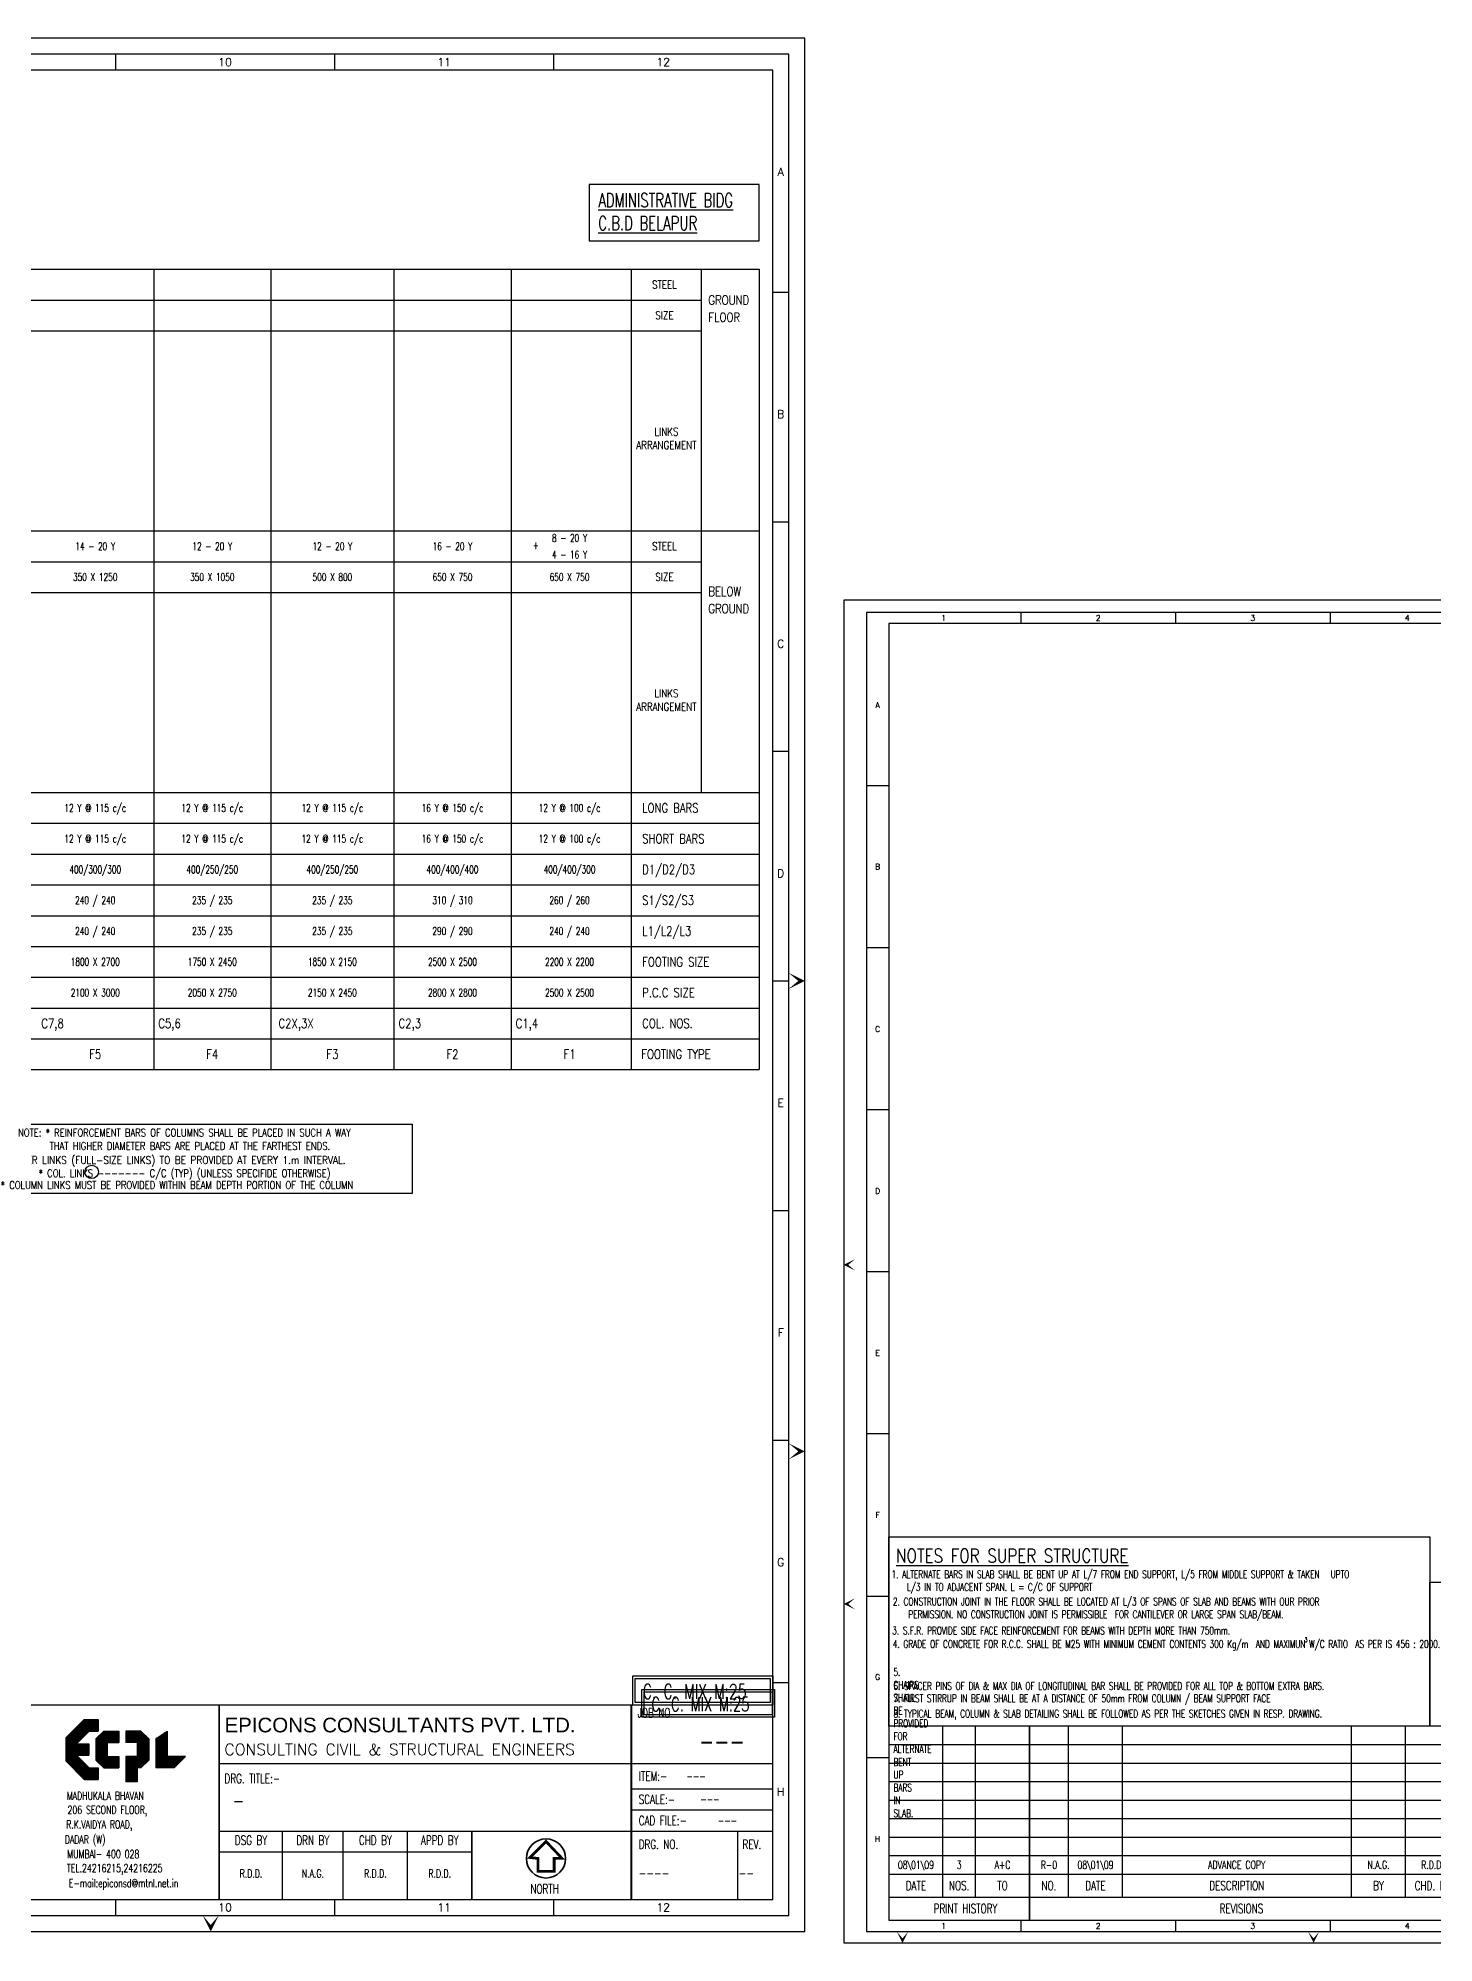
# Model space of a CAD drawing. Header units: inches. Extents: x 61991 to 161106, y 29687 to 64402.
# Drawn here: x 66136 to 67767, y 36018 to 38246 of the extents above; entities that cross this region are included whole.
import ezdxf
from ezdxf.enums import TextEntityAlignment as Align

# ---------------------------------------------------------------- set-up
doc = ezdxf.new("R2010")
doc.units = ezdxf.units.IN
doc.header["$MEASUREMENT"] = 0
for name, color, linetype in [('5CONCYAN', 4, 'Continuous'), ('FRAME TABLE', 5, 'Continuous'), ('PNA', 8, 'Continuous'), ('text', 4, 'Continuous'), ('TEXT (SHEET)', 4, 'Continuous'), ('TEXT MIDIUM', 2, 'Continuous'), ('TEXT NORMAL', 4, 'Continuous'), ('TEXT SCHEDULE', 2, 'Continuous'), ('TEXT SCHEDULE COLUMN', 4, 'Continuous'), ('TEXT SHEDULE BEAM', 4, 'Continuous'), ('title', 6, 'Continuous')]:
    doc.layers.add(name, color=color, linetype=linetype)
doc.styles.add('ROMAND', font='ROMAND.shx', dxfattribs={"width": 0.8, "height": 225})
doc.styles.add('ROMANS', font='R.SHX', dxfattribs={"width": 0.7})
doc.styles.add('ROMANT', font='ARIAL.TTF')
doc.styles.add('T1', font='r.shx', dxfattribs={"width": 0.85, "height": 2.25})

# ---------------------------------------------------------------- blocks, each defined once
blk = doc.blocks.new('FOLDER')
at = {"layer": 'PNA'}
for points in [[(-1250, 2500), (0, 0), (0, 1000)], [(1250, 2500), (0, 0), (0, 1000)]]:
    blk.add_solid(points, dxfattribs=at)
blk = doc.blocks.new('*X3')
at = {"color": 0}
for p, q in [((97993, 4849), (98484, 5340)), ((97993, 4867), (98466, 5340)), ((97993, 4885), (98448, 5340)), ((97993, 4902), (98431, 5340)), ((97993, 4920), (98413, 5340)), ((97993, 4938), (98395, 5340)), ((97993, 4955), (98378, 5340)), ((97993, 4973), (98360, 5340)), ((97993, 4991), (98342, 5340)), ((97993, 5008), (98325, 5340)), ((97993, 5026), (98307, 5340)), ((97993, 5044), (98289, 5340)), ((97993, 5061), (98272, 5340)), ((97993, 5079), (98254, 5340)), ((97993, 5097), (98236, 5340)), ((97993, 5114), (98219, 5340)), ((97993, 5132), (98201, 5340)), ((97993, 5150), (98183, 5340)), ((97993, 5167), (98166, 5340)), ((97993, 4832), (98243, 5082)), ((97993, 4814), (98243, 5064)), ((97993, 4796), (98243, 5046)), ((97993, 4779), (98243, 5029)), ((97993, 4761), (98243, 5011)), ((97993, 4743), (98243, 4993)), ((97993, 4725), (98243, 4975)), ((98251, 5090), (98493, 5332)), ((98269, 5090), (98493, 5314)), ((98287, 5090), (98493, 5296)), ((98305, 5090), (98493, 5279)), ((98322, 5090), (98493, 5261)), ((98340, 5090), (98493, 5243)), ((98358, 5090), (98493, 5225)), ((98375, 5090), (98493, 5208)), ((98393, 5090), (98493, 5190)), ((98411, 5090), (98493, 5172)), ((98428, 5090), (98493, 5155)), ((98446, 5090), (98493, 5137)), ((98464, 5090), (98493, 5119)), ((98481, 5090), (98493, 5102)), ((98643, 5093), (98890, 5340)), ((98643, 5110), (98873, 5340)), ((98643, 5128), (98855, 5340)), ((98643, 5146), (98837, 5340)), ((98643, 5163), (98820, 5340)), ((98643, 5181), (98802, 5340)), ((98643, 5199), (98784, 5340)), ((98643, 5216), (98767, 5340)), ((98643, 5234), (98749, 5340)), ((98643, 5252), (98731, 5340)), ((98643, 5269), (98714, 5340)), ((98643, 5287), (98696, 5340)), ((98643, 5305), (98678, 5340)), ((98643, 5322), (98661, 5340)), ((98643, 4527), (99143, 5027)), ((98643, 4509), (99143, 5009)), ((98643, 4492), (99143, 4992)), ((98643, 4474), (99143, 4974)), ((98658, 5090), (98908, 5340)), ((98676, 5090), (98926, 5340)), ((98693, 5090), (98943, 5340)), ((98711, 5090), (98961, 5340)), ((98729, 5090), (98976, 5337)), ((98746, 5090), (98984, 5328)), ((98764, 5090), (98993, 5319)), ((98782, 5090), (99002, 5310)), ((98799, 5090), (99011, 5302)), ((98817, 5090), (99020, 5293)), ((98835, 5090), (99029, 5284)), ((98853, 5090), (99037, 5275)), ((98870, 5090), (99046, 5266)), ((98888, 5090), (99055, 5257)), ((98893, 5077), (99064, 5249)), ((98893, 5060), (99073, 5240)), ((98893, 5042), (99082, 5231)), ((98893, 5024), (99090, 5222)), ((98893, 5007), (99099, 5213)), ((98893, 4989), (99108, 5204)), ((98893, 4971), (99117, 5196)), ((98893, 4954), (99126, 5187)), ((98893, 4936), (99135, 5178)), ((98893, 4918), (99143, 5168)), ((98893, 4901), (99143, 5151)), ((98893, 4883), (99143, 5133)), ((98893, 4865), (99143, 5115)), ((98893, 4848), (99143, 5098)), ((98893, 4830), (99143, 5080)), ((98893, 4812), (99143, 5062)), ((98893, 4795), (99143, 5045)), ((99293, 5089), (99543, 5339)), ((99293, 5071), (99543, 5321)), ((99293, 5106), (99492, 5306)), ((99293, 5053), (99543, 5303)), ((99293, 5036), (99543, 5286)), ((99293, 5124), (99437, 5268)), ((99293, 5018), (99543, 5268)), ((99293, 5000), (99543, 5250)), ((99293, 4982), (99543, 5232)), ((99293, 5142), (99381, 5230)), ((99293, 4965), (99543, 5215)), ((99293, 4947), (99543, 5197)), ((99293, 5159), (99326, 5192)), ((99293, 4929), (99543, 5179)), ((99293, 4912), (99543, 5162)), ((99293, 4894), (99543, 5144)), ((99293, 4876), (99543, 5126)), ((99293, 4859), (99543, 5109)), ((99293, 4841), (99543, 5091)), ((99293, 4823), (99543, 5073)), ((99293, 4806), (99543, 5056)), ((99293, 4788), (99543, 5038)), ((99293, 4770), (99543, 5020)), ((99293, 4753), (99543, 5003)), ((99293, 4735), (99543, 4985)), ((99293, 4717), (99543, 4967)), ((97994, 4709), (98243, 4958)), ((98003, 4700), (98243, 4940)), ((98012, 4692), (98243, 4922)), ((98021, 4683), (98243, 4905)), ((98030, 4674), (98243, 4887)), ((98038, 4665), (98243, 4869)), ((98047, 4656), (98243, 4852)), ((98056, 4647), (98243, 4834)), ((98065, 4639), (98243, 4816)), ((98074, 4630), (98243, 4799)), ((98083, 4621), (98252, 4790)), ((98092, 4612), (98270, 4790)), ((98100, 4603), (98287, 4790)), ((98109, 4594), (98305, 4790)), ((98118, 4585), (98323, 4790)), ((98127, 4577), (98340, 4790)), ((98136, 4568), (98358, 4790)), ((98145, 4559), (98376, 4790)), ((98153, 4550), (98393, 4790)), ((98162, 4541), (98411, 4790)), ((98179, 4540), (98429, 4790)), ((98196, 4540), (98446, 4790)), ((98214, 4540), (98464, 4790)), ((98232, 4540), (98482, 4790)), ((98249, 4540), (98493, 4784)), ((98267, 4540), (98493, 4766)), ((98285, 4540), (98493, 4748)), ((98303, 4540), (98493, 4730)), ((98320, 4540), (98493, 4713)), ((98338, 4540), (98493, 4695)), ((98356, 4540), (98493, 4677)), ((98373, 4540), (98493, 4660)), ((98391, 4540), (98493, 4642)), ((98409, 4540), (98493, 4624)), ((98426, 4540), (98493, 4607)), ((98444, 4540), (98493, 4589)), ((98462, 4540), (98493, 4571)), ((98479, 4540), (98493, 4554)), ((98643, 4456), (99143, 4956)), ((98643, 4439), (99143, 4939)), ((98643, 4421), (99143, 4921)), ((98643, 4403), (99143, 4903)), ((98643, 4386), (99143, 4886)), ((98643, 4368), (99143, 4868)), ((98643, 4350), (99143, 4850)), ((98643, 4332), (99143, 4832)), ((98643, 4315), (99143, 4815)), ((98643, 4297), (99143, 4797)), ((98643, 4545), (98888, 4790)), ((98643, 4562), (98871, 4790)), ((98643, 4580), (98853, 4790)), ((98643, 4598), (98835, 4790)), ((98643, 4615), (98818, 4790)), ((98643, 4633), (98800, 4790)), ((98643, 4651), (98782, 4790)), ((98643, 4668), (98765, 4790)), ((98643, 4686), (98747, 4790)), ((98643, 4704), (98729, 4790)), ((98643, 4721), (98712, 4790)), ((98643, 4739), (98694, 4790)), ((98643, 4757), (98676, 4790)), ((98643, 4774), (98659, 4790)), ((98904, 4540), (99143, 4779)), ((98921, 4540), (99143, 4762)), ((98939, 4540), (99143, 4744)), ((98957, 4540), (99143, 4726)), ((99292, 4540), (99542, 4790)), ((99293, 4700), (99543, 4950)), ((99293, 4682), (99543, 4932)), ((99293, 4664), (99543, 4914)), ((99293, 4647), (99543, 4897)), ((99293, 4629), (99543, 4879)), ((99293, 4611), (99543, 4861)), ((99293, 4594), (99543, 4844)), ((99293, 4576), (99543, 4826)), ((99293, 4558), (99543, 4808)), ((99310, 4540), (99560, 4790)), ((99328, 4540), (99578, 4790)), ((99345, 4540), (99595, 4790)), ((99363, 4540), (99613, 4790)), ((99381, 4540), (99631, 4790)), ((99399, 4540), (99649, 4790)), ((99416, 4540), (99666, 4790)), ((99434, 4540), (99684, 4790)), ((99452, 4540), (99702, 4790)), ((99469, 4540), (99719, 4790)), ((99487, 4540), (99737, 4790)), ((99505, 4540), (99755, 4790)), ((99522, 4540), (99772, 4790)), ((99540, 4540), (99790, 4790)), ((99558, 4540), (99808, 4790)), ((99575, 4540), (99825, 4790)), ((99593, 4540), (99843, 4790)), ((99611, 4540), (99861, 4790)), ((99628, 4540), (99878, 4790)), ((99646, 4540), (99896, 4790)), ((99664, 4540), (99914, 4790)), ((99681, 4540), (99931, 4790)), ((98643, 4279), (98893, 4529)), ((98643, 4262), (98893, 4512)), ((98643, 4244), (98893, 4494)), ((98657, 4240), (98893, 4476)), ((98674, 4240), (98893, 4459)), ((98692, 4240), (98893, 4441)), ((98710, 4240), (98893, 4423)), ((98727, 4240), (98893, 4406)), ((98745, 4240), (98893, 4388)), ((98763, 4240), (98893, 4370)), ((98780, 4240), (98893, 4353)), ((98798, 4240), (98893, 4335)), ((98816, 4240), (98893, 4317)), ((98833, 4240), (98893, 4300)), ((98851, 4240), (98893, 4282)), ((98869, 4240), (98893, 4264)), ((98886, 4240), (98893, 4247))]:
    blk.add_line(p, q, dxfattribs=at)
blk = doc.blocks.new('*X2')
at = {"color": 0}
for p, q in [((97343, 4906), (98027, 5590)), ((97343, 4924), (98009, 5590)), ((97343, 4942), (97991, 5590)), ((97343, 4959), (97974, 5590)), ((97343, 4977), (97956, 5590)), ((97343, 4995), (97938, 5590)), ((97343, 5012), (97921, 5590)), ((97343, 5030), (97903, 5590)), ((97343, 5048), (97885, 5590)), ((97343, 5065), (97868, 5590)), ((97343, 5083), (97850, 5590)), ((97343, 5101), (97832, 5590)), ((97343, 5118), (97815, 5590)), ((97343, 5136), (97797, 5590)), ((97343, 5154), (97779, 5590)), ((97343, 5171), (97762, 5590)), ((97343, 5189), (97744, 5590)), ((97343, 4889), (98043, 5589)), ((97343, 4871), (98043, 5571)), ((97343, 4853), (98043, 5553)), ((97847, 5340), (98043, 5536)), ((97865, 5340), (98043, 5518)), ((97883, 5340), (98043, 5500)), ((97900, 5340), (98043, 5483)), ((97918, 5340), (98043, 5465)), ((97936, 5340), (98043, 5447)), ((97953, 5340), (98043, 5430)), ((97971, 5340), (98043, 5412)), ((97989, 5340), (98043, 5394)), ((97343, 4694), (97714, 5065)), ((97343, 4712), (97696, 5065)), ((97343, 4730), (97678, 5065)), ((97343, 4747), (97661, 5065)), ((97343, 4765), (97643, 5065)), ((97343, 4783), (97625, 5065)), ((97343, 4800), (97608, 5065)), ((97343, 4818), (97590, 5065)), ((97343, 4836), (97572, 5065)), ((97350, 4683), (97732, 5065)), ((97359, 4674), (97749, 5065)), ((97367, 4666), (97767, 5065)), ((97376, 4657), (97785, 5065)), ((97385, 4648), (97802, 5065)), ((97394, 4639), (97820, 5065)), ((97588, 4815), (97838, 5065)), ((97605, 4815), (97843, 5053)), ((97623, 4815), (97843, 5035)), ((97641, 4815), (97843, 5017)), ((97658, 4815), (97843, 5000)), ((97676, 4815), (97843, 4982)), ((98007, 5340), (98043, 5377)), ((98024, 5340), (98043, 5359)), ((98042, 5340), (98043, 5341)), ((97403, 4630), (97579, 4807)), ((97412, 4621), (97588, 4798)), ((97420, 4613), (97597, 4789)), ((97429, 4604), (97606, 4781)), ((97438, 4595), (97615, 4772)), ((97447, 4586), (97624, 4763)), ((97456, 4577), (97633, 4754)), ((97465, 4568), (97641, 4745)), ((97473, 4560), (97650, 4736)), ((97482, 4551), (97659, 4728)), ((97491, 4542), (97668, 4719)), ((97500, 4533), (97677, 4710)), ((97509, 4524), (97686, 4701)), ((97518, 4515), (97694, 4692)), ((97526, 4507), (97703, 4683)), ((97535, 4498), (97712, 4674)), ((97544, 4489), (97721, 4666)), ((97553, 4480), (97730, 4657)), ((97562, 4471), (97739, 4648)), ((97571, 4462), (97747, 4639)), ((97579, 4454), (97756, 4630)), ((97588, 4445), (97765, 4621)), ((97597, 4436), (97774, 4613)), ((97606, 4427), (97783, 4604)), ((97615, 4418), (97792, 4595)), ((97624, 4409), (97800, 4586)), ((97633, 4400), (97809, 4577)), ((97641, 4392), (97818, 4568)), ((97650, 4383), (97827, 4560)), ((97694, 4815), (97843, 4964)), ((97711, 4815), (97843, 4947)), ((97729, 4815), (97843, 4929)), ((97747, 4815), (97843, 4911)), ((97764, 4815), (97843, 4894)), ((97782, 4815), (97843, 4876)), ((97800, 4815), (97843, 4858)), ((97817, 4815), (97843, 4841)), ((97835, 4815), (97843, 4823)), ((97659, 4374), (97836, 4551)), ((97668, 4365), (97845, 4542)), ((97677, 4356), (97861, 4540)), ((97686, 4347), (97878, 4540)), ((97694, 4339), (97896, 4540)), ((97703, 4330), (97914, 4540)), ((97712, 4321), (97931, 4540)), ((97721, 4312), (97949, 4540)), ((97730, 4303), (97967, 4540)), ((97739, 4294), (97984, 4540)), ((97752, 4290), (98002, 4540)), ((97770, 4290), (98020, 4540)), ((97787, 4290), (98037, 4540)), ((97805, 4290), (98043, 4528)), ((97823, 4290), (98043, 4510)), ((97840, 4290), (98043, 4493)), ((97858, 4290), (98043, 4475)), ((97876, 4290), (98043, 4457)), ((97893, 4290), (98043, 4440)), ((97911, 4290), (98043, 4422)), ((97929, 4290), (98043, 4404)), ((97946, 4290), (98043, 4387)), ((97964, 4290), (98043, 4369)), ((97982, 4290), (98043, 4351)), ((97999, 4290), (98043, 4334)), ((98017, 4290), (98043, 4316)), ((98035, 4290), (98043, 4298))]:
    blk.add_line(p, q, dxfattribs=at)
blk = doc.blocks.new('A$C7F8D7C2E')
at = {"layer": '5CONCYAN'}
for p, q in [((0, 13.45), (5.66, 19.11)), ((5.66, 19.11), (9.91, 19.11)), ((9.91, 19.11), (9.91, 15.57)), ((0, 13.45), (0, 6.37)), ((3.24, 11.68), (7.13, 15.57)), ((7.13, 15.57), (9.91, 15.57)), ((9.2, 13.16), (11.62, 15.57)), ((9.2, 13.16), (9.2, 6.66)), ((11.62, 15.57), (16.28, 15.57)), ((12.74, 12.03), (16.28, 12.03)), ((12.74, 12.03), (12.74, 7.79)), ((16.28, 15.57), (16.28, 12.03)), ((23.07, 15.57), (18.41, 15.57)), ((18.41, 15.57), (18.41, 12.03)), ((21.95, 12.03), (18.41, 12.03)), ((21.95, 12.03), (21.95, 7.79)), ((25.48, 13.16), (23.07, 15.57)), ((25.48, 13.16), (25.48, 6.66)), ((27.61, 13.16), (31.15, 15.57)), ((27.61, 13.16), (27.61, 4.25)), ((31.15, 15.57), (31.15, 7.79)), ((0, 6.37), (5.66, 0.71)), ((3.24, 11.68), (7.08, 11.68)), ((3.24, 8.14), (7.08, 8.14)), ((3.24, 8.14), (7.13, 4.25)), ((7.08, 11.68), (7.08, 8.14)), ((9.2, 6.66), (11.62, 4.25)), ((12.74, 7.79), (16.28, 7.79)), ((16.28, 7.79), (16.28, 4.25)), ((21.95, 7.79), (18.41, 7.79)), ((18.41, 7.79), (18.41, 0)), ((25.48, 6.66), (23.07, 4.25)), ((36.81, 7.79), (31.15, 7.79)), ((36.81, 7.79), (33.27, 4.25)), ((5.66, 0.71), (9.91, 0.71)), ((7.13, 4.25), (9.91, 4.25)), ((9.91, 4.25), (9.91, 0.71)), ((11.62, 4.25), (16.28, 4.25)), ((21.95, 0), (18.41, 0)), ((21.95, 4.25), (21.95, 0)), ((23.07, 4.25), (21.95, 4.25)), ((33.27, 4.25), (27.61, 4.25))]:
    blk.add_line(p, q, dxfattribs=at)
at = {"layer": 'text', "xscale": 0.01415824915824916, "yscale": 0.01415824915824916, "zscale": 0.01415824915824916}
for name in ['*X2', '*X3']:
    blk.add_blockref(name, (-1378.2, -60.03), dxfattribs=at)
blk = doc.blocks.new('A$C015200A1')
at = {"layer": 'text', "color": 4, "style": 'ROMANS'}
for s, p in [('MADHUKALA BHAVAN', (21.25, -4.8)), ('206 SECOND FLOOR,', (21.9, -9.52)), ('DADAR (W)', (12.33, -18.42)), ('R.K.VAIDYA ROAD,', (18.64, -14)), ('MUMBAI- 400 028', (20.12, -22.73)), ('TEL.24216215,24216225', (25.23, -27.45)), ('E-mail:epiconsd@mtnl.net.in ', (29.98, -32.05))]:
    blk.add_text(s, height=2.5, dxfattribs=at).set_placement(p, align=Align.MIDDLE)
blk = doc.blocks.new('A2')
at = {"color": 1}
for p, q in [((58206, 7023), (1888, 7023)), ((41203, 5223), (58206, 5223)), ((41203, 3148), (58206, 3148)), ((1888, 2469), (19525, 2469)), ((41203, 2498), (48960, 2498)), ((1888, 1761), (19453, 1761))]:
    blk.add_line(p, q, dxfattribs=at)
at = {"color": 5, "linetype": 'ByBlock', "lineweight": -2}
for p, q in [((1888, 6453), (19453, 6453)), ((1888, 5884), (19453, 5884)), ((1888, 5315), (19453, 5315)), ((1888, 4746), (19453, 4746)), ((1888, 4176), (19453, 4176)), ((53877, 4448), (58206, 4448)), ((1888, 3607), (19453, 3607)), ((53877, 3798), (58206, 3798)), ((1888, 3038), (19453, 3038)), ((43137, 1048), (43137, 3148)), ((45004, 1048), (45004, 3148)), ((46982, 1048), (46982, 3148)), ((57123, 3148), (57123, 1048))]:
    blk.add_line(p, q, dxfattribs=at)
for p, q in [((3548, 1760), (3548, 7022)), ((4548, 1761), (4548, 7023)), ((7408, 1761), (7408, 7023)), ((9068, 1761), (9068, 7023)), ((16108, 1761), (16108, 7023)), ((17768, 1761), (17768, 7023))]:
    blk.add_line(p, q)
at = {"flags": 128}
blk.add_lwpolyline([(499, 353), (58901, 353), (58901, 41647), (499, 41647)], close=True, dxfattribs=at)
at = {"color": 1, "const_width": 56.6}
for points in [[(6208, 1061), (6208, 7023)], [(19453, 1048), (19453, 7023)], [(24688, 2464), (24688, 7023)], [(30137, 2464), (30137, 7023)], [(35279, 1048), (35279, 7023)], [(41203, 1048), (41203, 7023)], [(53877, 1048), (53877, 7023)], [(19453, 6176), (35279, 6176)], [(48960, 1048), (48960, 3148)], [(19453, 2464), (35279, 2464)]]:
    blk.add_lwpolyline(points, dxfattribs=at)
at = {"layer": 'PNA'}
for p, q in [((5945, 41277), (5945, 40930)), ((10696, 41277), (10696, 40930)), ((15447, 41277), (15447, 40930)), ((20198, 41277), (20198, 40930)), ((24949, 41277), (24949, 40930)), ((29700, 41277), (29700, 40930)), ((34451, 41277), (34451, 40930)), ((39202, 41277), (39202, 40930)), ((43953, 41277), (43953, 40930)), ((48704, 41277), (48704, 40930)), ((53455, 41277), (53455, 40930)), ((1194, 35947), (1888, 35947)), ((58206, 35947), (58553, 35947)), ((1194, 30965), (1888, 30965)), ((58206, 30965), (58553, 30965)), ((1194, 25982), (1888, 25982)), ((58206, 25982), (58553, 25982)), ((1194, 21000), (1888, 21000)), ((58206, 21000), (58553, 21000)), ((1194, 16018), (1888, 16018)), ((58206, 16018), (58553, 16018)), ((1194, 11022), (1888, 11022)), ((58206, 11022), (58553, 11022)), ((1194, 6053), (1888, 6053)), ((58206, 5762), (58553, 5762)), ((5945, 1048), (5945, 700)), ((10696, 1048), (10696, 700)), ((15447, 1048), (15447, 700)), ((20198, 1048), (20198, 700)), ((24949, 1048), (24949, 700)), ((29700, 1048), (29700, 700)), ((34451, 1048), (34451, 700)), ((39202, 1048), (39202, 700)), ((43953, 1048), (43953, 700)), ((48704, 1048), (48704, 700)), ((53455, 1048), (53455, 700))]:
    blk.add_line(p, q, dxfattribs=at)
at = {"layer": 'PNA', "color": 1}
for points in [[(1194, 700), (58553, 700), (58553, 41277), (1194, 41277)], [(1888, 1048), (58206, 1048), (58206, 40930), (1888, 40930)]]:
    blk.add_lwpolyline(points, close=True, dxfattribs=at)
at = {"layer": 'PNA', "xscale": 0.1388848683545802, "yscale": 0.1388848683545802, "zscale": 0.1388848683499727}
for p, rotation in [((499, 21208), 270), ((58901, 21000), 90), ((499, 10779), 270), ((58901, 10779), 90)]:
    blk.add_blockref('FOLDER', p, dxfattribs=dict(at, rotation=rotation))
at = {"layer": 'PNA', "xscale": 0.1388848686693223, "yscale": 0.1388848683545802, "zscale": 0.1388848683499727}
for p in [(2305, 353), (14943, 353), (23971, 353), (33137, 353), (46019, 353)]:
    blk.add_blockref('FOLDER', p, dxfattribs=at)
at = {"layer": 'TEXT (SHEET)', "xscale": 100, "yscale": 100, "zscale": 100}
blk.add_blockref('A$C7F8D7C2E', (36479, 4787), dxfattribs=at)
at = {"layer": 'TEXT (SHEET)', "linetype": 'ByBlock', "lineweight": -2, "xscale": 100, "yscale": 100, "zscale": 100}
blk.add_blockref('A$C015200A1', (35279, 4694), dxfattribs=at)
at = {"layer": 'PNA', "style": 'ROMANS'}
for s, height, p in [('1', 174, (3570, 41104)), ('2', 174, (8321, 41104)), ('3', 174, (13072, 41104)), ('4', 174, (17823, 41104)), ('5', 174, (22574, 41104)), ('6', 174, (27325, 41104)), ('7', 174, (32076, 41104)), ('8', 174, (36827, 41104)), ('9', 174, (41578, 41104)), ('10', 173.6, (46329, 41104)), ('11', 173.6, (51080, 41104)), ('12', 173.6, (55831, 41104)), ('A', 174, (58380, 38716)), ('A', 174, (1541, 38425)), ('B', 174, (1541, 33456)), ('B', 174, (58380, 33456)), ('C', 174, (1541, 28460)), ('C', 174, (58380, 28460)), ('D', 174, (1541, 23477)), ('D', 174, (58380, 23477)), ('E', 174, (1541, 18495)), ('E', 174, (58380, 18495)), ('F', 174, (1541, 13512)), ('F', 174, (58380, 13512)), ('G', 174, (1541, 8530)), ('G', 174, (58380, 8530)), ('H', 174, (1541, 3548)), ('H', 174, (58380, 3548)), ('1', 174, (3570, 874)), ('2', 174, (8321, 874)), ('3', 174, (13072, 874)), ('4', 174, (17823, 874)), ('5', 174, (22574, 874)), ('6', 174, (27325, 874)), ('7', 174, (32076, 874)), ('8', 174, (36827, 874)), ('9', 174, (41578, 874)), ('10', 173.6, (46329, 874)), ('11', 173.6, (51080, 874)), ('12', 173.6, (55831, 874))]:
    blk.add_text(s, height=height, dxfattribs=at).set_placement(p, align=Align.MIDDLE)
at = {"layer": 'TEXT (SHEET)', "style": 'ROMANS', "width": 0.7}
for s, height, p in [('JOB NO.', 250, (54056, 6700)), ('DRG. TITLE:-', 283.16, (41326, 4781)), ('DATE:-', 283.2, (54056, 4835)), ('SCALE:-', 283.2, (54056, 4123)), ('CAD FILE:-', 283.2, (54056, 3473)), ('DRG. NO. ', 283.2, (54042, 2739)), ('REV.', 283.2, (57223, 2739))]:
    blk.add_text(s, height=height, dxfattribs=at).set_placement(p, align=Align.MIDDLE_LEFT)
at = {"layer": 'TEXT (SHEET)', "style": 'ROMAND'}
blk.add_text('CONSULTING CIVIL & STRUCTURAL ENGINEERS', height=350, dxfattribs=at).set_placement((41326, 5708), align=Align.MIDDLE_LEFT)
at = {"layer": 'TEXT (SHEET)', "style": 'ROMANS', "width": 0.7}
for s, height, p in [('DSG BY', 283.2, (42170, 2823)), ('DRN BY', 283.2, (44070, 2823)), ('CHD BY', 283.2, (45993, 2823)), ('APPD BY', 283.2, (47971, 2823)), ('DATE', 283.2, (2718, 2115)), ('NOS.', 283.2, (4048, 2115)), ('TO', 283.2, (5378, 2115)), ('NO.', 283.2, (6808, 2115)), ('DATE', 283.2, (8238, 2115)), ('DESCRIPTION', 283.16, (12581, 2115)), ('BY', 283.2, (16938, 2115)), ('CHD. BY', 283.2, (18598, 2115)), ('PRINT HISTORY', 283.16, (4243, 1411)), ('REVISIONS', 283.2, (12725, 1411)), ('NORTH', 283.2, (51370, 1390))]:
    blk.add_text(s, height=height, dxfattribs=at).set_placement(p, align=Align.MIDDLE_CENTER)
for s, p in [('THIS DRAWING IS THE SOLE PROPERTY OF M/s. EPICONS CONSULTANTS PVT. LTD. AND', (19686, 1896)), ('SAME SHALL NOT BE COPIED/USED REPRODUCED WITHOUT THEIR WRITTEN PERMISSION.', (19686, 1310))]:
    blk.add_text(s, height=283.16, dxfattribs=at).set_placement(p)
at = {"layer": 'TEXT MIDIUM', "style": 'ROMANS'}
for s, p in [('ARCHITECT', (22070, 6600)), ('PROJECT', (27413, 6600)), ('CLIENT', (32708, 6600))]:
    blk.add_text(s, height=250, dxfattribs=at).set_placement(p, align=Align.MIDDLE_CENTER)
at = {"layer": 'title', "color": 1, "style": 'ROMANT'}
blk.add_text('EPICONS CONSULTANTS PVT. LTD.', height=450, dxfattribs=at).set_placement((41326, 6470), align=Align.MIDDLE_LEFT)
blk = doc.blocks.new('A1')
at = {"color": 1}
for p, q in [((81794, 6959), (1969, 6959)), ((64792, 5159), (81794, 5159)), ((64792, 3084), (81794, 3084)), ((64792, 2451), (72548, 2451))]:
    blk.add_line(p, q, dxfattribs=at)
at = {"color": 5, "linetype": 'ByBlock', "lineweight": -2}
for p, q in [((77465, 4384), (81794, 4384)), ((77465, 3734), (81794, 3734)), ((66725, 984), (66725, 3084)), ((68592, 984), (68592, 3084)), ((70570, 984), (70570, 3084)), ((80711, 3084), (80711, 984))]:
    blk.add_line(p, q, dxfattribs=at)
blk.add_line((72548, 984), (72548, 3084))
at = {"flags": 128}
blk.add_lwpolyline([(0, 0), (82779, 0), (82779, 58231), (0, 58231)], close=True, dxfattribs=at)
at = {"color": 1, "const_width": 56.6}
for points in [[(64777, 984), (64777, 6959)], [(77447, 984), (77447, 6959)], [(72548, 984), (72548, 3084)]]:
    blk.add_lwpolyline(points, dxfattribs=at)
at = {"layer": 'PNA'}
for p, q in [((61592, 57739), (61592, 57247)), ((68326, 57739), (68326, 57247)), ((75060, 57739), (75060, 57247)), ((81794, 50420), (82287, 50420)), ((81794, 43358), (82287, 43358)), ((81794, 36296), (82287, 36296)), ((81794, 29233), (82287, 29233)), ((81794, 22171), (82287, 22171)), ((81794, 15109), (82287, 15109)), ((81794, 7653), (82287, 7653)), ((61592, 984), (61592, 492)), ((68326, 984), (68326, 492)), ((75060, 984), (75060, 492))]:
    blk.add_line(p, q, dxfattribs=at)
at = {"layer": 'PNA', "color": 1}
for points in [[(984, 492), (82287, 492), (82287, 57739), (984, 57739)], [(1969, 984), (81794, 984), (81794, 57247), (1969, 57247)]]:
    blk.add_lwpolyline(points, close=True, dxfattribs=at)
at = {"layer": 'PNA', "xscale": 0.196857838483993, "yscale": 0.196857838483993, "zscale": 0.196857838467534, "rotation": 90}
for p in [(82779, 29233), (82779, 14764)]:
    blk.add_blockref('FOLDER', p, dxfattribs=at)
at = {"layer": 'PNA', "xscale": 0.1968578388914466, "yscale": 0.196857838483993, "zscale": 0.196857838467534}
blk.add_blockref('FOLDER', (64520, 0), dxfattribs=at)
at = {"layer": 'TEXT (SHEET)', "xscale": 100, "yscale": 100, "zscale": 100}
blk.add_blockref('A$C7F8D7C2E', (60067, 4603), dxfattribs=at)
at = {"layer": 'PNA', "style": 'ROMANS'}
for s, height, p in [('10', 246.1, (64960, 57493)), ('11', 246.1, (71694, 57493)), ('12', 246.1, (78428, 57493)), ('A', 246, (82041, 54122)), ('B', 246, (82041, 46666)), ('C', 246, (82041, 39604)), ('D', 246, (82041, 32541)), ('E', 246, (82041, 25479)), ('F', 246, (82041, 18417)), ('G', 246, (82041, 11355)), ('H', 246, (82041, 4292)), ('10', 246.1, (64960, 738)), ('11', 246.1, (71694, 738)), ('12', 246.1, (78428, 738))]:
    blk.add_text(s, height=height, dxfattribs=at).set_placement(p, align=Align.MIDDLE)
at = {"layer": 'TEXT (SHEET)', "color": 4, "style": 'ROMANS', "width": 0.7}
for s, p in [('JOB NO.', (77639, 6582)), ('NORTH', (74345, 1166))]:
    blk.add_text(s, height=283.2, dxfattribs=at).set_placement(p)
at = {"layer": 'TEXT (SHEET)', "color": 4, "style": 'ROMAND'}
blk.add_text('CONSULTING CIVIL & STRUCTURAL ENGINEERS', height=350, dxfattribs=at).set_placement((64944, 5596), align=Align.MIDDLE_LEFT)
at = {"layer": 'TEXT (SHEET)', "color": 4, "style": 'ROMANS', "width": 0.7}
for s, height, p in [('DRG. TITLE:-', 283.16, (64944, 4701)), ('ITEM:-', 283.2, (77676, 4772)), ('SCALE:-', 283.2, (77676, 4059)), ('CAD FILE:-', 283.2, (77676, 3409)), ('DRG. NO. ', 283.2, (77676, 2676)), ('REV.', 283.2, (80867, 2676))]:
    blk.add_text(s, height=height, dxfattribs=at).set_placement(p, align=Align.MIDDLE_LEFT)
for s, p in [('MADHUKALA BHAVAN', (61280, 4171)), ('206 SECOND FLOOR,', (61343, 3699)), ('DADAR (W)', (60659, 2809)), ('R.K.VAIDYA ROAD,', (61093, 3251)), ('MUMBAI- 400 028', (61218, 2378)), ('TEL.24216215,24216225', (61568, 1906)), ('E-mail:epiconsd@mtnl.net.in ', (61901, 1446))]:
    blk.add_text(s, height=250, dxfattribs=at).set_placement(p, align=Align.MIDDLE)
for s, p in [('DSG BY', (65759, 2803)), ('DRN BY', (67659, 2803)), ('CHD BY', (69581, 2803)), ('APPD BY', (71559, 2803))]:
    blk.add_text(s, height=283.2, dxfattribs=at).set_placement(p, align=Align.MIDDLE_CENTER)
at = {"layer": 'title', "color": 1, "style": 'ROMANT'}
blk.add_text('EPICONS CONSULTANTS PVT. LTD.', height=450, dxfattribs=at).set_placement((64944, 6346), align=Align.MIDDLE_LEFT)

msp = doc.modelspace()

# ---------------------------------------------------------------- linework, layer by layer
at = {"layer": 'FRAME TABLE', "color": 7}
for p, q in [((65759.58271, 37975.52907), (66978.53067, 37975.52907)), ((66270.78271, 37975.52907), (66270.78271, 37039.52907)), ((66407.58271, 37975.52907), (66407.58271, 37039.52907)), ((66551.58271, 37975.52907), (66551.58271, 37039.52907)), ((66688.38271, 37975.52907), (66688.38271, 37039.52907)), ((66828.78271, 37975.52907), (66828.78271, 37039.52907)), ((66910.70542, 37975.52907), (66910.70542, 37363.52907)), ((66978.53067, 37975.52907), (66978.53067, 37039.52907)), ((65759.58271, 37111.52907), (66978.53067, 37111.52907)), ((65759.58271, 37039.52907), (66978.53067, 37039.52907))]:
    msp.add_line(p, q, dxfattribs=at)
at = {"layer": 'FRAME TABLE'}
for p, q in [((65759.58271, 37939.52907), (66910.70542, 37939.52907)), ((65759.58271, 37903.52907), (66910.70542, 37903.52907)), ((65759.58271, 37669.52907), (66978.53067, 37669.52907)), ((65759.58271, 37633.52907), (66910.70542, 37633.52907)), ((65759.58271, 37597.52907), (66910.70542, 37597.52907)), ((65759.58271, 37363.52907), (66978.53067, 37363.52907)), ((65759.58271, 37327.52907), (66978.53067, 37327.52907)), ((65759.58271, 37291.52907), (66978.53067, 37291.52907)), ((65759.58271, 37255.52907), (66978.53067, 37255.52907)), ((65759.58271, 37219.52907), (66978.53067, 37219.52907)), ((65759.58271, 37183.52907), (66978.53067, 37183.52907)), ((65759.58271, 37147.52907), (66978.53067, 37147.52907)), ((65759.58271, 37075.52907), (66978.53067, 37075.52907))]:
    msp.add_line(p, q, dxfattribs=at)
at = {"layer": 'PNA', "color": 1}
for points in [[(67130.11938, 36493.11557), (67762.4511, 36493.11557), (67762.4511, 36271.74708), (67130.11938, 36271.74708)], [(67762.4511, 36440.00206), (68212.32715, 36440.00206), (68212.32715, 36271.74708), (67762.4511, 36271.74708)]]:
    msp.add_lwpolyline(points, close=True, dxfattribs=at)
at = {"layer": 'TEXT NORMAL', "color": 5}
msp.add_lwpolyline([(66046.28701, 36975.58825), (66572.80246, 36975.58825), (66572.80246, 36894.56869), (66046.28701, 36894.56869)], close=True, dxfattribs=at)
msp.add_circle((66198.23105, 36919.8644), 7.84514, dxfattribs=at)
at = {"layer": 'title', "color": 2}
for points in [[(66978.53067, 38074.82135), (66779.86021, 38074.82135), (66779.86021, 38008.6265), (66978.53067, 38008.6265)], [(66994.25469, 36296.2739), (66830.63356, 36296.2739), (66830.63356, 36330.33557), (66994.25469, 36330.33557)], [(66991.40281, 36299.12578), (66833.48544, 36299.12578), (66833.48544, 36327.48369), (66991.40281, 36327.48369)], [(66996.24787, 36282.18134), (66841.3403, 36282.18134), (66841.3403, 36314.42907), (66996.24787, 36314.42907)], [(66993.54787, 36284.88134), (66844.0403, 36284.88134), (66844.0403, 36311.72907), (66993.54787, 36311.72907)]]:
    msp.add_lwpolyline(points, close=True, dxfattribs=at)
at = {"layer": 'title', "color": 1, "const_width": 3.20509}
msp.add_lwpolyline([(66729.31738, 36136.78179), (66710.53747, 36118.00187), (66719.83315, 36116.90878), (66719.83315, 36101.79278), (66738.80162, 36101.79278), (66738.80162, 36116.90878), (66748.0973, 36116.90878)], close=True, dxfattribs=at)
at = {"layer": 'title', "lineweight": 35}
msp.add_circle((66729.31738, 36116.90878), 22.89818, dxfattribs=at)

# ---------------------------------------------------------------- block references
at = {"xscale": 0.03802500000028886, "yscale": 0.03802500000028886, "zscale": 0.03802500000028886}
for name, p in [('A1', (63884.02141, 36031.64693)), ('A2', (67058.31658, 36004.71273))]:
    msp.add_blockref(name, p, dxfattribs=at)

# ---------------------------------------------------------------- texts
at = {"layer": 'text', "color": 1, "style": 'ROMANS', "width": 0.7}
msp.add_text('---', height=22.815, dxfattribs=at).set_placement((66934.84625, 36254.16069), align=Align.MIDDLE_CENTER)
at = {"layer": 'text', "color": 2, "style": 'ROMANS', "width": 0.7}
for s, height, p in [('---', 9.50625, (66893.64562, 36213.09421)), ('---', 9.50625, (66909.69846, 36186.0014)), ('---', 9.50625, (66930.2755, 36161.28515)), ('----', 11.4075, (66837.77149, 36099.67378)), ('--', 11.4075, (66954.50002, 36099.67378))]:
    msp.add_text(s, height=height, dxfattribs=at).set_placement(p, align=Align.MIDDLE_LEFT)
at = {"layer": 'text', "color": 1, "style": 'ROMANS', "width": 0.7}
msp.add_text('-', height=17.11125, dxfattribs=at).set_placement((66363.24644, 36184.73348), align=Align.MIDDLE_LEFT)
at = {"layer": 'text', "color": 2, "style": 'ROMANS', "width": 0.7}
for s, p in [('08\\01\\09', (67161.68013, 36109.41175)), ('3', (67212.25338, 36109.41175)), ('A+C', (67262.82663, 36109.42678)), ('R-0', (67317.20238, 36109.41082)), ('08\\01\\09', (67371.57813, 36109.41082)), ('ADVANCE COPY', (67536.70857, 36109.41082)), ('N.A.G.', (67702.37596, 36109.41082)), ('R.D.D.', (67765.49746, 36109.41082)), ('R.D.D.', (66384.48886, 36099.24363)), ('N.A.G.', (66456.74372, 36099.24363)), ('R.D.D.', (66529.84068, 36099.24363)), ('R.D.D.', (66605.06233, 36099.24363))]:
    msp.add_text(s, height=9.50625, dxfattribs=at).set_placement(p, align=Align.MIDDLE_CENTER)
at = {"layer": 'TEXT NORMAL', "style": 'T1', "width": 0.8}
for s, p in [('NOTE: * REINFORCEMENT BARS OF COLUMNS SHALL BE PLACED IN SUCH A WAY', (66501.17477, 36961.33372)), ('THAT HIGHER DIAMETER BARS ARE PLACED AT THE FARTHEST ENDS.', (66477.03166, 36945.74148)), ('* COL. LINKS ------- C/C (TYP) (UNLESS SPECIFIDE OTHERWISE)', (66477.29599, 36913.7872))]:
    msp.add_text(s, height=9, dxfattribs=at).set_placement(p, align=Align.RIGHT)
at = {"layer": 'TEXT NORMAL'}
for s, height, style, width, p in [('* COLUMN LINKS MUST BE PROVIDED WITHIN BEAM DEPTH PORTION OF THE COLUMN', 9, 'T1', 0.8, (66092.00676, 36899.9408)), ('3', 5.4, 'ROMANS', 0.7, (67615.48629, 36369.87387))]:
    msp.add_text(s, height=height, dxfattribs=dict(at, style=style, width=width)).set_placement(p)
at = {"layer": 'TEXT NORMAL', "char_height": 9, "attachment_point": 1}
for s, insert, width, style in [('* MASTER LINKS (FULL-SIZE LINKS) TO BE PROVIDED AT EVERY 1.m INTERVAL.', (66085.91469, 36938.10818), 559.5115952, 'T1'), ('\\pi-18,l18;{\\W0.7;1. ALTERNATE BARS IN SLAB SHALL BE BENT UP AT L/7 FROM END SUPPORT, L/5 FROM MIDDLE SUPPORT & TAKEN   UPTO L/3 IN TO ADJACENT SPAN. L = C/C OF SUPPORT}', (67133.15656, 36453.83297), 581.4, 'ROMANS'), ('\\pi-18,l18;{\\W0.7;2. CONSTRUCTION JOINT IN THE FLOOR SHALL BE LOCATED AT L/3 OF SPANS OF SLAB AND BEAMS WITH OUR PRIOR PERMISSION. NO CONSTRUCTION JOINT IS PERMISSIBLE  FOR CANTILEVER OR LARGE SPAN SLAB/BEAM.} ', (67134.77127, 36421.86063), 580.8, 'ROMANS'), ('3. S.F.R. PROVIDE SIDE FACE REINFORCEMENT FOR BEAMS WITH DEPTH MORE THAN 750mm.', (67133.99088, 36387.92832), 575.6925685, 'ROMANS'), ('\\pi-18,l18,t9;{\\W0.7;4. GRADE OF CONCRETE FOR R.C.C. SHALL BE M25 WITH MINIMUM CEMENT CONTENTS 300 Kg/m  AND MAXIMUN W/C RATIO  AS PER IS 456 : 2000.}', (67134.53168, 36372.20059), 618, 'ROMANS'), ('{\\W0.7;5. CHAIRS SHALL BE PROVIDED FOR ALTERNATE BENT UP BARS IN SLAB.}', (67135.38853, 36339.32832), 0.0252, 'ROMANS'), ('{\\W0.7;6. SPACER PINS OF DIA & MAX DIA OF LONGITUDINAL BAR SHALL BE PROVIDED FOR ALL TOP & BOTTOM EXTRA BARS.}', (67135.38853, 36323.12832), 632.3317216, 'ROMANS'), ('{\\W0.7;7. FIRST STIRRUP IN BEAM SHALL BE AT A DISTANCE OF 50mm FROM COLUMN / BEAM SUPPORT FACE}', (67135.38853, 36308.59158), 579.9, 'ROMANS'), ('{\\W0.7;8. TYPICAL BEAM, COLUMN & SLAB DETAILING SHALL BE FOLLOWED AS PER THE SKETCHES GIVEN IN RESP. DRAWING.}', (67135.38853, 36290.72832), 579.9, 'ROMANS')]:
    msp.add_mtext(s, dxfattribs=dict(at, insert=insert, width=width, style=style))
at = {"layer": 'TEXT SCHEDULE', "style": 'ROMANS', "width": 0.8}
for s, p in [('GROUND', (66919.07379, 37939.52907)), ('FLOOR', (66919.07379, 37919.36563)), ('GROUND', (66919.07379, 37578.63319)), ('BELOW', (66919.07379, 37598.79663)), ('LONG BARS', (66841.67925, 37345.52907)), ('SHORT BARS', (66841.67925, 37309.52907)), ('D1/D2/D3', (66841.67925, 37273.52907)), ('S1/S2/S3', (66841.67925, 37237.52907)), ('L1/L2/L3', (66841.67925, 37201.52907)), ('FOOTING SIZE', (66841.67925, 37165.52907)), ('P.C.C SIZE', (66841.67925, 37129.52907)), ('COL. NOS.', (66841.67925, 37093.52907)), ('FOOTING TYPE', (66840.66271, 37057.52907))]:
    msp.add_text(s, height=10.8, dxfattribs=at).set_placement(p, align=Align.MIDDLE_LEFT)
for s, p in [('C7,8', (66139.38271, 37088.12741)), ('C5,6', (66276.18271, 37088.12741)), ('C2X,3X', (66416.58271, 37088.12741)), ('C2,3', (66556.98271, 37088.12741)), ('C1,4', (66693.78271, 37088.12741))]:
    msp.add_text(s, height=10.8, dxfattribs=at).set_placement(p)
for s, p in [('F5', (66202.38271, 37057.52907)), ('F4', (66339.18271, 37057.52907)), ('F3', (66479.58271, 37057.52907)), ('F2', (66619.98271, 37057.52907)), ('F1', (66756.78271, 37057.52907))]:
    msp.add_text(s, height=10.8, dxfattribs=at).set_placement(p, align=Align.MIDDLE_CENTER)
at = {"layer": 'TEXT SCHEDULE COLUMN', "style": 'ROMANS', "width": 0.7}
for s, p in [('14 - 20 Y', (66202.38271, 37647.02907)), ('12 - 20 Y', (66339.18271, 37647.02907)), ('12 - 20 Y', (66479.58271, 37647.02907)), ('16 - 20 Y', (66619.98271, 37647.02907)), ('+', (66717.38183, 37648.19907)), ('8 - 20 Y', (66756.78271, 37656.74907)), ('4 - 16 Y', (66756.78271, 37637.30907)), ('12 Y @ 115 c/c', (66202.38271, 37341.02907)), ('12 Y @ 115 c/c', (66339.18271, 37341.02907)), ('12 Y @ 115 c/c', (66479.58271, 37341.02907)), ('16 Y @ 150 c/c', (66619.98271, 37341.02907)), ('12 Y @ 100 c/c', (66756.78271, 37341.02907)), ('12 Y @ 115 c/c', (66202.38271, 37305.02907)), ('12 Y @ 115 c/c', (66339.18271, 37305.02907)), ('12 Y @ 115 c/c', (66479.58271, 37305.02907)), ('16 Y @ 150 c/c', (66619.98271, 37305.02907)), ('12 Y @ 100 c/c', (66756.78271, 37305.02907))]:
    msp.add_text(s, height=9, dxfattribs=at).set_placement(p, align=Align.CENTER)
for s, p in [('350 X 1250', (66202.38271, 37615.52907)), ('350 X 1050', (66339.18271, 37615.52907)), ('500 X 800', (66479.58271, 37615.52907)), ('650 X 750', (66619.98271, 37615.52907)), ('650 X 750', (66756.78271, 37615.52907)), ('400/300/300', (66202.38271, 37273.52907)), ('400/250/250', (66339.18271, 37273.52907)), ('400/250/250', (66479.58271, 37273.52907)), ('400/400/400', (66619.98271, 37273.52907)), ('400/400/300', (66756.78271, 37273.52907)), ('240 / 240', (66202.38271, 37237.52907)), ('235 / 235', (66339.18271, 37237.52907)), ('235 / 235', (66479.58271, 37237.52907)), ('310 / 310', (66619.98271, 37237.52907)), ('260 / 260', (66756.78271, 37237.52907)), ('240 / 240', (66202.38271, 37201.52907)), ('235 / 235', (66339.18271, 37201.52907)), ('235 / 235', (66479.58271, 37201.52907)), ('290 / 290', (66619.98271, 37201.52907)), ('240 / 240', (66756.78271, 37201.52907)), ('1800 X 2700', (66202.38271, 37165.52907)), ('1750 X 2450', (66339.18271, 37165.52907)), ('1850 X 2150', (66479.58271, 37165.52907)), ('2500 X 2500', (66619.98271, 37165.52907)), ('2200 X 2200', (66756.78271, 37165.52907)), ('2100 X 3000', (66202.38271, 37129.52907)), ('2050 X 2750', (66339.18271, 37129.52907)), ('2150 X 2450', (66479.58271, 37129.52907)), ('2800 X 2800', (66619.98271, 37129.52907)), ('2500 X 2500', (66756.78271, 37129.52907))]:
    msp.add_text(s, height=9, dxfattribs=at).set_placement(p, align=Align.MIDDLE_CENTER)
at = {"layer": 'TEXT SHEDULE BEAM', "color": 2, "style": 'ROMANS', "width": 0.8}
for s, p in [('STEEL', (66867.71424, 37957.58908)), ('SIZE', (66867.71424, 37921.67307)), ('LINKS', (66870.03651, 37785.53456)), ('ARRANGEMENT', (66870.03651, 37769.8381)), ('STEEL', (66867.71424, 37651.67307)), ('SIZE', (66867.71424, 37615.65885)), ('LINKS', (66870.03651, 37479.53456)), ('ARRANGEMENT', (66870.03651, 37463.8381))]:
    msp.add_text(s, height=9.288, dxfattribs=at).set_placement(p, align=Align.MIDDLE_CENTER)
at = {"layer": 'title', "style": 'ROMANS', "width": 0.7}
for s, p in [('%%UADMINISTRATIVE BIDG', (66790.42628, 38056.43285)), ('%%UC.B.D BELAPUR', (66790.42628, 38029.43285))]:
    msp.add_text(s, height=16.2, dxfattribs=at).set_placement(p, align=Align.MIDDLE_LEFT)
at = {"layer": 'title', "style": 'ROMANS'}
for s, height, width, p in [('%%UNOTES FOR SUPER STRUCTURE', 16.2, 0.8, (67138.45822, 36462.88919)), ('C. C. MIX M:25', 17.11125, 0.7, (66842.40161, 36303.73005)), ('C. C. MIX M:25', 16.2, 0.7, (66852.48165, 36289.24041))]:
    msp.add_text(s, height=height, dxfattribs=dict(at, width=width)).set_placement(p)

doc.saveas('drawing.dxf')
